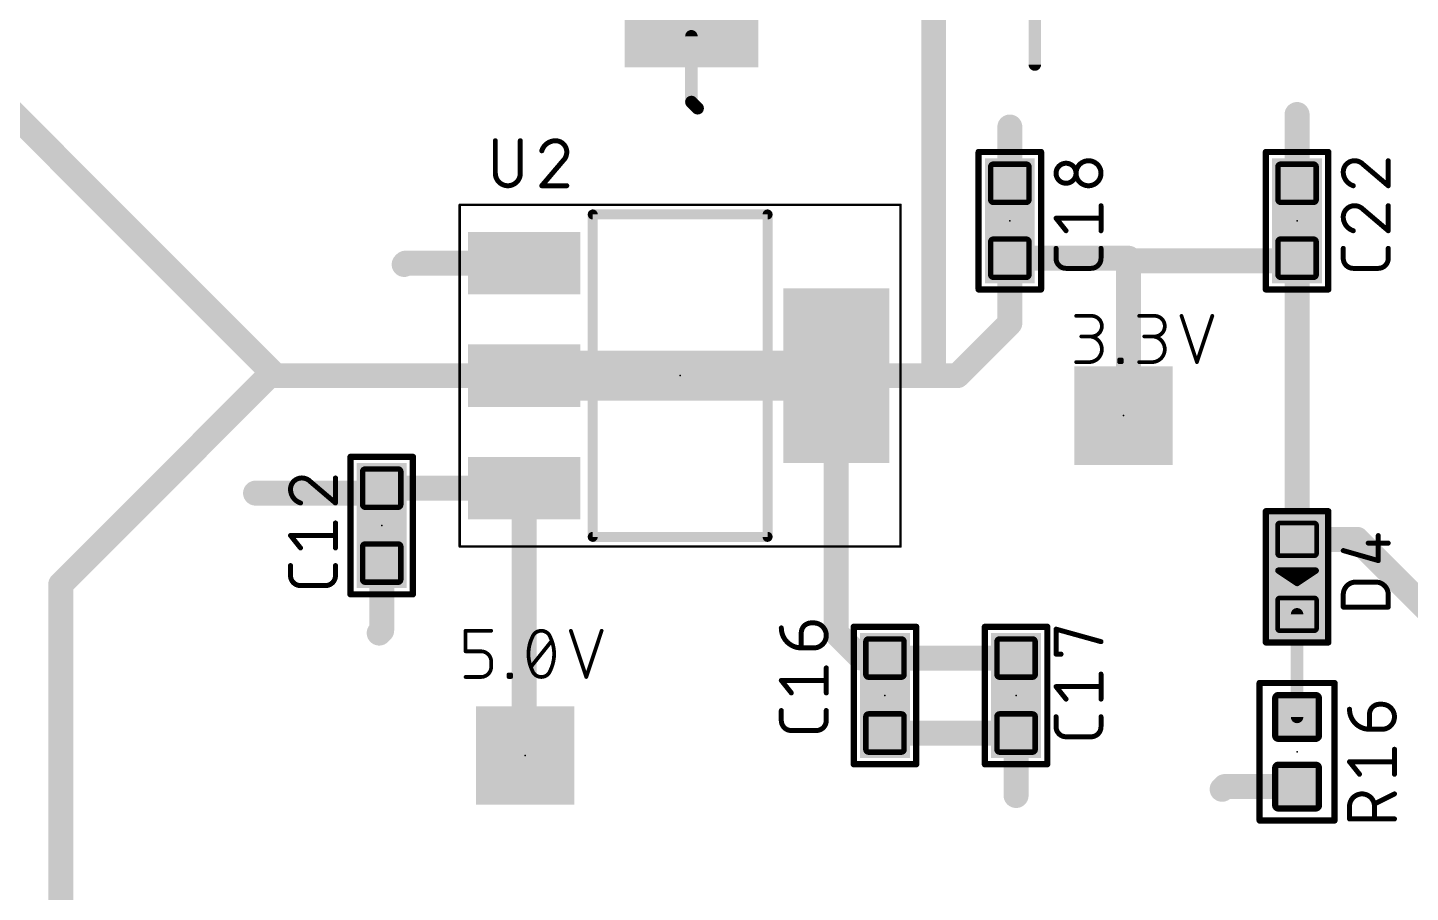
# Model space of a CAD drawing. Extents: x -12 to 108, y -5 to 75.
# Drawn here: x 11.01 to 39.13, y 22.54 to 40.12 of the extents above; entities that cross this region are included whole.
import ezdxf

# ---------------------------------------------------------------- set-up
doc = ezdxf.new("R2010")
doc.units = 0
doc.header["$MEASUREMENT"] = 0
doc.layers.get('0').update_dxf_attribs({"linetype": 'CONTINUOUS'})
for name, color, linetype in [('1', 12, 'CONTINUOUS'), ('21', 41, 'CONTINUOUS'), ('23', 53, 'CONTINUOUS'), ('25', 253, 'CONTINUOUS'), ('39', 12, 'CONTINUOUS')]:
    doc.layers.add(name, color=color, linetype=linetype)

# ---------------------------------------------------------------- blocks, each defined once
blk = doc.blocks.new('RECT')
blk.add_solid([(-0.5, -0.5), (0.5, -0.5), (-0.5, 0.5), (0.5, 0.5)])
blk = doc.blocks.new('RECT142240X142240R25')
at = {"const_width": 0.1111}
blk.add_lwpolyline([(0.3889, -0.3334), (0.3889, 0.3334, 0.4142), (0.3334, 0.3889), (-0.3334, 0.3889, 0.4142), (-0.3889, 0.3334), (-0.3889, -0.3334, 0.4142), (-0.3334, -0.3889), (0.3334, -0.3889, 0.4142)], format="xyb", close=True, dxfattribs=at)
blk.add_solid([(-0.3588, -0.3588), (0.3588, -0.3588), (-0.3588, 0.3588), (0.3588, 0.3588)])
blk = doc.blocks.new('RECT121920X142240R25')
at = {"const_width": 0.0953}
blk.add_lwpolyline([(0.3334, -0.3493), (0.3334, 0.3493, 0.4142), (0.2858, 0.3969), (-0.2858, 0.3969, 0.4142), (-0.3334, 0.3493), (-0.3334, -0.3493, 0.4142), (-0.2858, -0.3969), (0.2858, -0.3969, 0.4142)], format="xyb", close=True, dxfattribs=at)
blk.add_solid([(-0.3096, -0.3731), (0.3096, -0.3731), (-0.3096, 0.3731), (0.3096, 0.3731)])
blk = doc.blocks.new('RECT162560X162560R25')
at = {"const_width": 0.127}
blk.add_lwpolyline([(0.4445, -0.381), (0.4445, 0.381, 0.4142), (0.381, 0.4445), (-0.381, 0.4445, 0.4142), (-0.4445, 0.381), (-0.4445, -0.381, 0.4142), (-0.381, -0.4445), (0.381, -0.4445, 0.4142)], format="xyb", close=True, dxfattribs=at)
blk.add_solid([(-0.4064, -0.4064), (0.4064, -0.4064), (-0.4064, 0.4064), (0.4064, 0.4064)])

msp = doc.modelspace()

# ---------------------------------------------------------------- linework, layer by layer
at = {"layer": '1'}
for points, const_width in [([(29.4386, 45.0596), (29.4386, 33.0454)], 0.508), ([(7.7724, 41.3258), (16.0528, 33.0454)], 0.508), ([(31.496, 40.6274), (31.496, 39.37)], 0.254), ([(24.511, 39.945), (24.511, 38.608)], 0.254), ([(24.511, 38.608), (24.638, 38.481)], 0.254), ([(36.83, 36.957), (36.83, 38.354)], 0.508), ([(30.988, 36.957), (30.988, 38.1)], 0.508), ([(18.6944, 35.3314), (18.669, 35.306)], 0.508), ([(21.1074, 35.3314), (18.6944, 35.3314)], 0.508), ([(30.988, 34.1122), (30.988, 35.433)], 0.508), ([(30.988, 35.433), (33.401, 35.433)], 0.508), ([(33.401, 35.433), (33.401, 35.3822)], 0.508), ([(33.401, 35.3822), (36.7792, 35.3822)], 0.508), ([(33.401, 35.3822), (33.401, 32.3342)], 0.508), ([(36.7792, 35.3822), (36.83, 35.433)], 0.508), ([(36.83, 35.433), (36.83, 29.718)], 0.508), ([(29.9212, 33.0454), (30.988, 34.1122)], 0.508), ([(21.1074, 33.0454), (27.4574, 33.0454)], 1.016), ([(15.9258, 33.0454), (11.684, 28.8036)], 0.508), ([(15.9258, 33.0454), (16.0528, 33.0454)], 0.508), ([(16.0528, 33.0454), (21.1074, 33.0454)], 0.508), ([(27.4574, 33.0454), (29.4386, 33.0454)], 0.508), ([(27.4574, 33.0454), (27.4574, 27.813)], 0.508), ([(29.4386, 33.0454), (29.9212, 33.0454)], 0.508), ([(33.401, 32.3342), (33.2994, 32.2326)], 0.508), ([(18.1102, 30.6578), (18.2118, 30.7594)], 0.508), ([(18.2118, 30.7594), (21.1074, 30.7594)], 0.508), ([(21.1074, 30.7594), (21.1074, 25.3492)], 0.508), ([(15.6464, 30.6578), (18.1102, 30.6578)], 0.508), ([(36.83, 29.718), (38.0492, 29.718)], 0.508), ([(38.0492, 29.718), (43.561, 24.2062)], 0.508), ([(18.2118, 29.2354), (18.2118, 27.8638)], 0.508), ([(11.684, 20.6756), (11.684, 28.8036)], 0.508), ([(36.83, 28.194), (36.83, 26.1079)], 0.254), ([(18.2118, 27.8638), (18.161, 27.813)], 0.508), ([(27.9654, 27.305), (27.4574, 27.813)], 0.508), ([(27.9654, 27.305), (28.448, 27.305)], 0.508), ([(28.448, 27.305), (31.115, 27.305)], 0.508), ([(28.448, 25.781), (31.115, 25.781)], 0.508), ([(31.115, 25.781), (31.115, 24.511)], 0.508), ([(21.1074, 25.3492), (21.1328, 25.3238)], 0.508), ([(35.3601, 24.6921), (35.306, 24.638)], 0.508), ([(36.83, 24.6921), (35.3601, 24.6921)], 0.508)]:
    msp.add_lwpolyline(points, dxfattribs=dict(at, const_width=const_width))
for points, const_width in [([(24.5745, 39.945, 1), (24.4475, 39.945)], 0.127), ([(31.4325, 39.37, 1), (31.5595, 39.37)], 0.127), ([(24.5559, 38.6529, 1), (24.4661, 38.5631)], 0.127), ([(24.4475, 38.608, 1), (24.5745, 38.608)], 0.127), ([(24.5931, 38.4361, 1), (24.6829, 38.5259)], 0.127), ([(36.957, 38.354, 1), (36.703, 38.354)], 0.254), ([(31.115, 38.1, 1), (30.861, 38.1)], 0.254), ([(30.861, 36.957, 1), (31.115, 36.957)], 0.254), ([(36.703, 36.957, 1), (36.957, 36.957)], 0.254), ([(18.5792, 35.3958, 1), (18.7588, 35.2162)], 0.254), ([(18.6944, 35.4584, 1), (18.6944, 35.2044)], 0.254), ([(18.7842, 35.2416, 1), (18.6046, 35.4212)], 0.254), ([(21.1074, 35.2044, 1), (21.1074, 35.4584)], 0.254), ([(31.115, 35.433, 1), (30.861, 35.433)], 0.254), ([(30.988, 35.56, 1), (30.988, 35.306)], 0.254), ([(33.528, 35.433, 1), (33.274, 35.433)], 0.254), ([(33.401, 35.5092, 1), (33.401, 35.2552)], 0.254), ([(33.528, 35.3822, 1), (33.274, 35.3822)], 0.254), ([(33.274, 35.3822, 1), (33.528, 35.3822)], 0.254), ([(33.401, 35.306, 1), (33.401, 35.56)], 0.254), ([(36.6894, 35.472, 1), (36.869, 35.2924)], 0.254), ([(36.957, 35.433, 1), (36.703, 35.433)], 0.254), ([(36.9198, 35.3432, 1), (36.7402, 35.5228)], 0.254), ([(36.7792, 35.2552, 1), (36.7792, 35.5092)], 0.254), ([(31.0778, 34.0224, 1), (30.8982, 34.202)], 0.254), ([(30.861, 34.1122, 1), (31.115, 34.1122)], 0.254), ([(21.1074, 33.2994, 1), (21.1074, 32.7914)], 0.508), ([(27.4574, 32.7914, 1), (27.4574, 33.2994)], 0.508), ([(15.9258, 33.1724, 1), (15.9258, 32.9184)], 0.254), ([(16.0156, 32.9556, 1), (15.836, 33.1352)], 0.254), ([(16.0528, 33.1724, 1), (16.0528, 32.9184)], 0.254), ([(15.963, 32.9556, 1), (16.1426, 33.1352)], 0.254), ([(16.0528, 32.9184, 1), (16.0528, 33.1724)], 0.254), ([(21.1074, 32.9184, 1), (21.1074, 33.1724)], 0.254), ([(27.4574, 33.1724, 1), (27.4574, 32.9184)], 0.254), ([(27.5844, 33.0454, 1), (27.3304, 33.0454)], 0.254), ([(29.4386, 33.1724, 1), (29.4386, 32.9184)], 0.254), ([(29.4386, 32.9184, 1), (29.4386, 33.1724)], 0.254), ([(29.8314, 33.1352, 1), (30.011, 32.9556)], 0.254), ([(29.9212, 32.9184, 1), (29.9212, 33.1724)], 0.254), ([(29.3116, 33.0454, 1), (29.5656, 33.0454)], 0.254), ([(33.2096, 32.3224, 1), (33.3892, 32.1428)], 0.254), ([(33.274, 32.3342, 1), (33.528, 32.3342)], 0.254), ([(33.4908, 32.2444, 1), (33.3112, 32.424)], 0.254), ([(18.2118, 30.8864, 1), (18.2118, 30.6324)], 0.254), ([(18.3016, 30.6696, 1), (18.122, 30.8492)], 0.254), ([(21.2344, 30.7594, 1), (20.9804, 30.7594)], 0.254), ([(21.1074, 30.6324, 1), (21.1074, 30.8864)], 0.254), ([(15.6464, 30.7848, 1), (15.6464, 30.5308)], 0.254), ([(18.0204, 30.7476, 1), (18.2, 30.568)], 0.254), ([(18.1102, 30.5308, 1), (18.1102, 30.7848)], 0.254), ([(36.83, 29.845, 1), (36.83, 29.591)], 0.254), ([(36.703, 29.718, 1), (36.957, 29.718)], 0.254), ([(38.139, 29.8078, 1), (37.9594, 29.6282)], 0.254), ([(38.0492, 29.591, 1), (38.0492, 29.845)], 0.254), ([(18.3388, 29.2354, 1), (18.0848, 29.2354)], 0.254), ([(11.811, 28.8036, 1), (11.557, 28.8036)], 0.254), ([(11.5942, 28.8934, 1), (11.7738, 28.7138)], 0.254), ([(36.8935, 28.194, 1), (36.7665, 28.194)], 0.127), ([(18.0712, 27.9028, 1), (18.2508, 27.7232)], 0.254), ([(18.0848, 27.8638, 1), (18.3388, 27.8638)], 0.254), ([(18.3016, 27.774, 1), (18.122, 27.9536)], 0.254), ([(27.5472, 27.9028, 1), (27.3676, 27.7232)], 0.254), ([(27.3304, 27.813, 1), (27.5844, 27.813)], 0.254), ([(27.9654, 27.432, 1), (27.9654, 27.178)], 0.254), ([(27.8756, 27.2152, 1), (28.0552, 27.3948)], 0.254), ([(28.448, 27.432, 1), (28.448, 27.178)], 0.254), ([(28.448, 27.178, 1), (28.448, 27.432)], 0.254), ([(31.115, 27.178, 1), (31.115, 27.432)], 0.254), ([(36.7665, 26.1079, 1), (36.8935, 26.1079)], 0.127), ([(28.448, 25.908, 1), (28.448, 25.654)], 0.254), ([(31.242, 25.781, 1), (30.988, 25.781)], 0.254), ([(31.115, 25.654, 1), (31.115, 25.908)], 0.254), ([(21.1972, 25.439, 1), (21.0176, 25.2594)], 0.254), ([(20.9804, 25.3492, 1), (21.2344, 25.3492)], 0.254), ([(21.043, 25.234, 1), (21.2226, 25.4136)], 0.254), ([(35.2162, 24.7278, 1), (35.3958, 24.5482)], 0.254), ([(35.3601, 24.8191, 1), (35.3601, 24.5651)], 0.254), ([(35.4499, 24.6023, 1), (35.2703, 24.7819)], 0.254), ([(36.83, 24.5651, 1), (36.83, 24.8191)], 0.254), ([(30.988, 24.511, 1), (31.242, 24.511)], 0.254)]:
    msp.add_lwpolyline(points, format="xyb", dxfattribs=dict(at, const_width=const_width))
at = {"layer": '21'}
for points, const_width in [([(30.353, 37.6238, 1), (30.353, 37.5602)], 0.0635), ([(30.3848, 37.592, 1), (30.3213, 37.592)], 0.0635), ([(31.6547, 37.592, 1), (31.5913, 37.592)], 0.0635), ([(31.623, 37.5602, 1), (31.623, 37.6238)], 0.0635), ([(36.2268, 37.592, 1), (36.1632, 37.592)], 0.0635), ([(36.195, 37.6238, 1), (36.195, 37.5602)], 0.0635), ([(37.4968, 37.592, 1), (37.4333, 37.592)], 0.0635), ([(37.465, 37.5602, 1), (37.465, 37.6238)], 0.0635), ([(22.5552, 36.3224, 1), (22.4536, 36.3224)], 0.1016), ([(22.5044, 36.3732, 1), (22.5044, 36.2716)], 0.1016), ([(26.1112, 36.3224, 1), (26.0096, 36.3224)], 0.1016), ([(26.0604, 36.2716, 1), (26.0604, 36.3732)], 0.1016), ([(30.353, 34.8298, 1), (30.353, 34.7662)], 0.0635), ([(30.3213, 34.798, 1), (30.3848, 34.798)], 0.0635), ([(31.5913, 34.798, 1), (31.6547, 34.798)], 0.0635), ([(31.623, 34.7662, 1), (31.623, 34.8298)], 0.0635), ([(36.195, 34.8298, 1), (36.195, 34.7662)], 0.0635), ([(36.1632, 34.798, 1), (36.2268, 34.798)], 0.0635), ([(37.4333, 34.798, 1), (37.4968, 34.798)], 0.0635), ([(37.465, 34.7662, 1), (37.465, 34.8298)], 0.0635), ([(17.6086, 31.3944, 1), (17.5451, 31.3944)], 0.0635), ([(17.5768, 31.4261, 1), (17.5768, 31.3627)], 0.0635), ([(18.8786, 31.3944, 1), (18.8151, 31.3944)], 0.0635), ([(18.8468, 31.3627, 1), (18.8468, 31.4261)], 0.0635), ([(36.2268, 30.2895, 1), (36.1632, 30.2895)], 0.0635), ([(36.195, 30.3212, 1), (36.195, 30.2578)], 0.0635), ([(37.4968, 30.2895, 1), (37.4333, 30.2895)], 0.0635), ([(37.465, 30.2578, 1), (37.465, 30.3212)], 0.0635), ([(22.5044, 29.8192, 1), (22.5044, 29.7176)], 0.1016), ([(22.4536, 29.7684, 1), (22.5552, 29.7684)], 0.1016), ([(26.0096, 29.7684, 1), (26.1112, 29.7684)], 0.1016), ([(26.0604, 29.7176, 1), (26.0604, 29.8192)], 0.1016), ([(36.449, 29.1148, 1), (36.449, 29.0513)], 0.0635), ([(36.4666, 29.1094, 1), (36.4314, 29.0566)], 0.0635), ([(36.576, 29.0512, 1), (36.576, 28.9878)], 0.0635), ([(36.6395, 28.9878, 1), (36.6395, 28.9243)], 0.0635), ([(36.6571, 28.9824, 1), (36.6219, 28.9296)], 0.0635), ([(36.6219, 28.9296, 1), (36.6571, 28.9824)], 0.0635), ([(37.0029, 28.9824, 1), (37.0381, 28.9296)], 0.0635), ([(37.0381, 28.9296, 1), (37.0029, 28.9824)], 0.0635), ([(37.0205, 28.9243, 1), (37.0205, 28.9878)], 0.0635), ([(37.084, 28.9878, 1), (37.084, 29.0512)], 0.0635), ([(37.2286, 29.0566, 1), (37.1934, 29.1094)], 0.0635), ([(37.211, 29.0513, 1), (37.211, 29.1148)], 0.0635), ([(36.8124, 28.8554, 1), (36.8476, 28.8026)], 0.0635), ([(36.8124, 28.8026, 1), (36.8476, 28.8554)], 0.0635), ([(17.5768, 28.6321, 1), (17.5768, 28.5687)], 0.0635), ([(17.5451, 28.6004, 1), (17.6086, 28.6004)], 0.0635), ([(18.8151, 28.6004, 1), (18.8786, 28.6004)], 0.0635), ([(18.8468, 28.5687, 1), (18.8468, 28.6321)], 0.0635), ([(27.813, 27.9718, 1), (27.813, 27.9083)], 0.0635), ([(27.8448, 27.94, 1), (27.7813, 27.94)], 0.0635), ([(29.1148, 27.94, 1), (29.0513, 27.94)], 0.0635), ([(29.083, 27.9083, 1), (29.083, 27.9718)], 0.0635), ([(30.48, 27.9718, 1), (30.48, 27.9083)], 0.0635), ([(30.5117, 27.94, 1), (30.4483, 27.94)], 0.0635), ([(31.7817, 27.94, 1), (31.7183, 27.94)], 0.0635), ([(31.75, 27.9083, 1), (31.75, 27.9718)], 0.0635), ([(36.1632, 27.6225, 1), (36.2268, 27.6225)], 0.0635), ([(36.195, 27.6543, 1), (36.195, 27.5908)], 0.0635), ([(37.4333, 27.6225, 1), (37.4968, 27.6225)], 0.0635), ([(37.465, 27.5908, 1), (37.465, 27.6543)], 0.0635), ([(36.0998, 26.797, 1), (36.0363, 26.797)], 0.0635), ([(36.068, 26.8287, 1), (36.068, 26.7653)], 0.0635), ([(37.6238, 26.797, 1), (37.5602, 26.797)], 0.0635), ([(37.592, 26.7653, 1), (37.592, 26.8287)], 0.0635), ([(27.813, 25.1777, 1), (27.813, 25.1143)], 0.0635), ([(27.7813, 25.146, 1), (27.8448, 25.146)], 0.0635), ([(29.0513, 25.146, 1), (29.1148, 25.146)], 0.0635), ([(29.083, 25.1143, 1), (29.083, 25.1777)], 0.0635), ([(30.48, 25.1777, 1), (30.48, 25.1143)], 0.0635), ([(30.4483, 25.146, 1), (30.5117, 25.146)], 0.0635), ([(31.7183, 25.146, 1), (31.7817, 25.146)], 0.0635), ([(31.75, 25.1143, 1), (31.75, 25.1777)], 0.0635), ([(36.068, 24.0347, 1), (36.068, 23.9713)], 0.0635), ([(36.0363, 24.003, 1), (36.0998, 24.003)], 0.0635), ([(37.5602, 24.003, 1), (37.6238, 24.003)], 0.0635), ([(37.592, 23.9713, 1), (37.592, 24.0347)], 0.0635)]:
    msp.add_lwpolyline(points, format="xyb", dxfattribs=dict(at, const_width=const_width))
for points, const_width in [([(30.353, 34.798), (30.353, 37.592)], 0.127), ([(30.353, 37.592), (31.623, 37.592)], 0.127), ([(31.623, 37.592), (31.623, 34.798)], 0.127), ([(36.195, 34.798), (36.195, 37.592)], 0.127), ([(36.195, 37.592), (37.465, 37.592)], 0.127), ([(37.465, 37.592), (37.465, 34.798)], 0.127), ([(22.5044, 29.7684), (22.5044, 36.3224)], 0.2032), ([(22.5044, 36.3224), (26.0604, 36.3224)], 0.2032), ([(26.0604, 36.3224), (26.0604, 29.7684)], 0.2032), ([(31.623, 34.798), (30.353, 34.798)], 0.127), ([(37.465, 34.798), (36.195, 34.798)], 0.127), ([(17.5768, 28.6004), (17.5768, 31.3944)], 0.127), ([(17.5768, 31.3944), (18.8468, 31.3944)], 0.127), ([(18.8468, 31.3944), (18.8468, 28.6004)], 0.127), ([(36.195, 27.6225), (36.195, 30.2895)], 0.127), ([(36.195, 30.2895), (37.465, 30.2895)], 0.127), ([(37.465, 30.2895), (37.465, 27.6225)], 0.127), ([(26.0604, 29.7684), (22.5044, 29.7684)], 0.2032), ([(37.211, 29.083), (36.449, 29.083)], 0.127), ([(36.449, 29.083), (36.6395, 28.956)], 0.127), ([(37.084, 29.0195), (36.576, 29.0195)], 0.127), ([(36.6395, 28.956), (36.83, 28.829)], 0.127), ([(37.0205, 28.956), (36.6395, 28.956)], 0.127), ([(36.83, 28.829), (37.0205, 28.956)], 0.127), ([(37.0205, 28.956), (37.211, 29.083)], 0.127), ([(18.8468, 28.6004), (17.5768, 28.6004)], 0.127), ([(27.813, 25.146), (27.813, 27.94)], 0.127), ([(27.813, 27.94), (29.083, 27.94)], 0.127), ([(29.083, 27.94), (29.083, 25.146)], 0.127), ([(30.48, 25.146), (30.48, 27.94)], 0.127), ([(30.48, 27.94), (31.75, 27.94)], 0.127), ([(31.75, 27.94), (31.75, 25.146)], 0.127), ([(37.465, 27.6225), (36.195, 27.6225)], 0.127), ([(36.068, 24.003), (36.068, 26.797)], 0.127), ([(36.068, 26.797), (37.592, 26.797)], 0.127), ([(37.592, 26.797), (37.592, 24.003)], 0.127), ([(29.083, 25.146), (27.813, 25.146)], 0.127), ([(31.75, 25.146), (30.48, 25.146)], 0.127), ([(37.592, 24.003), (36.068, 24.003)], 0.127)]:
    msp.add_lwpolyline(points, dxfattribs=dict(at, const_width=const_width))
at = {"layer": '23'}
for p in [(30.988, 36.195), (36.83, 36.195), (24.2824, 33.0454), (33.2994, 32.2326), (18.2118, 29.9974), (36.83, 28.956), (28.448, 26.543), (31.115, 26.543), (21.1328, 25.3238), (36.83, 25.4)]:
    msp.add_point(p, dxfattribs=at)
at = {"layer": '25'}
for points, const_width in [([(20.5232, 37.8206), (20.5232, 37.1602)], 0.1016), ([(21.0312, 37.1602), (21.0312, 37.8206)], 0.1016), ([(21.8999, 37.4142), (21.4681, 36.9062)], 0.1016), ([(38.6842, 36.9062), (38.6842, 37.4142)], 0.1016), ([(38.1762, 37.338), (38.6842, 36.9062)], 0.1016), ([(21.4681, 36.9062), (21.9761, 36.9062)], 0.1016), ([(32.131, 35.9918), (31.9278, 36.2458)], 0.1016), ([(31.9278, 36.2458), (32.8422, 36.2458)], 0.1016), ([(32.8422, 35.9918), (32.8422, 36.4998)], 0.1016), ([(38.1762, 36.4236), (38.6842, 35.9918)], 0.1016), ([(38.6842, 35.9918), (38.6842, 36.4998)], 0.1016), ([(31.9278, 35.43), (31.9278, 35.6332)], 0.1016), ([(32.8422, 35.6332), (32.8422, 35.43)], 0.1016), ([(37.7698, 35.43), (37.7698, 35.6332)], 0.1016), ([(38.6842, 35.6332), (38.6842, 35.43)], 0.1016), ([(32.639, 35.2268), (32.131, 35.2268)], 0.1016), ([(38.481, 35.2268), (37.973, 35.2268)], 0.1016), ([(32.3375, 34.2605), (32.6508, 34.2605)], 0.0762), ([(33.6177, 34.2605), (33.9309, 34.2605)], 0.0762), ([(34.4798, 34.2605), (34.7931, 33.3207)], 0.0762), ([(34.7931, 33.3207), (35.1064, 34.2605)], 0.0762), ([(32.6508, 33.8428), (32.4419, 33.8428)], 0.0762), ([(33.9309, 33.8428), (33.7221, 33.8428)], 0.0762), ([(32.3375, 33.3207), (32.5986, 33.3207)], 0.0762), ([(33.2125, 33.3207), (33.2125, 33.3729)], 0.0762), ([(33.2125, 33.3729), (33.2647, 33.3729)], 0.0762), ([(33.2647, 33.3207), (33.2125, 33.3207)], 0.0762), ([(33.2647, 33.3729), (33.2647, 33.3207)], 0.0762), ([(33.6177, 33.3207), (33.8787, 33.3207)], 0.0762), ([(16.764, 30.8894), (17.272, 30.4576)], 0.1016), ([(17.272, 30.4576), (17.272, 30.9656)], 0.1016), ([(17.272, 29.5432), (17.272, 30.0512)], 0.1016), ([(16.5608, 29.5432), (16.3576, 29.7972)], 0.1016), ([(16.3576, 29.7972), (17.272, 29.7972)], 0.1016), ([(38.481, 29.2862), (38.481, 29.7942)], 0.1016), ([(37.7698, 29.4894), (38.481, 29.2862)], 0.1016), ([(38.2778, 29.6418), (38.6842, 29.6418)], 0.1016), ([(16.3576, 28.9814), (16.3576, 29.1846)], 0.1016), ([(17.272, 29.1846), (17.272, 28.9814)], 0.1016), ([(17.0688, 28.7782), (16.5608, 28.7782)], 0.1016), ([(38.0238, 28.8493), (38.4302, 28.8493)], 0.1016), ([(37.7698, 28.3413), (37.7698, 28.5953)], 0.1016), ([(38.6842, 28.5953), (38.6842, 28.3413)], 0.1016), ([(38.6842, 28.3413), (37.7698, 28.3413)], 0.1016), ([(19.9169, 27.442), (19.9169, 27.8597)], 0.0762), ([(19.9169, 27.8597), (20.439, 27.8597)], 0.0762), ([(22.0592, 27.8597), (22.3725, 26.9199)], 0.0762), ([(22.3725, 26.9199), (22.6858, 27.8597)], 0.0762), ([(26.7462, 27.5112), (26.7462, 27.816)], 0.1016), ([(26.9494, 28.0192), (27.0002, 28.0192)], 0.1016), ([(31.9278, 27.3842), (31.9278, 27.8922)], 0.1016), ([(31.9278, 27.8922), (32.8422, 27.6382)], 0.1016), ([(21.2493, 27.1287), (21.667, 27.6509)], 0.0762), ([(27.0002, 27.5112), (26.7462, 27.5112)], 0.1016), ([(20.2302, 27.442), (19.9169, 27.442)], 0.0762), ([(32.0294, 27.3842), (31.9278, 27.3842)], 0.1016), ([(20.439, 27.1287), (20.439, 27.2332)], 0.0762), ([(20.7919, 26.9199), (20.7919, 26.9721)], 0.0762), ([(20.7919, 26.9721), (20.8441, 26.9721)], 0.0762), ([(20.8441, 26.9721), (20.8441, 26.9199)], 0.0762), ([(27.2542, 26.5968), (27.2542, 27.1048)], 0.1016), ([(32.8422, 26.4698), (32.8422, 26.9778)], 0.1016), ([(19.9169, 26.9199), (20.2302, 26.9199)], 0.0762), ([(20.8441, 26.9199), (20.7919, 26.9199)], 0.0762), ([(26.543, 26.5968), (26.3398, 26.8508)], 0.1016), ([(26.3398, 26.8508), (27.2542, 26.8508)], 0.1016), ([(32.131, 26.4698), (31.9278, 26.7238)], 0.1016), ([(31.9278, 26.7238), (32.8422, 26.7238)], 0.1016), ([(26.3398, 26.035), (26.3398, 26.2382)], 0.1016), ([(27.2542, 26.2382), (27.2542, 26.035)], 0.1016), ([(31.9278, 25.908), (31.9278, 26.1112)], 0.1016), ([(32.8422, 26.1112), (32.8422, 25.908)], 0.1016), ([(38.3032, 25.8572), (38.3032, 26.162)], 0.1016), ([(38.5064, 26.3652), (38.5572, 26.3652)], 0.1016), ([(27.051, 25.8318), (26.543, 25.8318)], 0.1016), ([(38.5572, 25.8572), (38.3032, 25.8572)], 0.1016), ([(32.639, 25.7048), (32.131, 25.7048)], 0.1016), ([(38.8112, 24.9428), (38.8112, 25.4508)], 0.1016), ([(38.1, 24.9428), (37.8968, 25.1968)], 0.1016), ([(37.8968, 25.1968), (38.8112, 25.1968)], 0.1016), ([(38.8112, 24.543), (38.4048, 24.3398)], 0.1016), ([(37.8968, 24.035), (37.8968, 24.289)], 0.1016), ([(38.4048, 24.289), (38.4048, 24.035)], 0.1016), ([(38.8112, 24.035), (37.8968, 24.035)], 0.1016)]:
    msp.add_lwpolyline(points, dxfattribs=dict(at, const_width=const_width))
for points, const_width in [([(20.5486, 37.8206, 1), (20.4978, 37.8206)], 0.0508), ([(21.0566, 37.8206, 1), (21.0058, 37.8206)], 0.0508), ([(21.7475, 37.8206, 0.3252), (21.4681, 37.6174)], 0.1016), ([(21.9761, 37.592, 0.4142), (21.7475, 37.8206)], 0.1016), ([(21.7475, 37.846, 1), (21.7475, 37.7952)], 0.0508), ([(21.7475, 37.7952, 1), (21.7475, 37.846)], 0.0508), ([(21.4439, 37.6252, 1), (21.4922, 37.6096)], 0.0508), ([(21.8999, 37.4142, 0.2053), (21.9761, 37.592)], 0.1016), ([(21.8824, 37.4326, 1), (21.9174, 37.3958)], 0.0508), ([(21.9192, 37.3977, 1), (21.8805, 37.4307)], 0.0508), ([(22.0015, 37.592, 1), (21.9507, 37.592)], 0.0508), ([(21.9507, 37.592, 1), (22.0015, 37.592)], 0.0508), ([(32.131, 37.3634, 1), (32.131, 36.957)], 0.1016), ([(32.131, 36.957, 1), (32.131, 37.3634)], 0.1016), ([(32.131, 37.3888, 1), (32.131, 37.338)], 0.0508), ([(32.131, 37.338, 1), (32.131, 37.3888)], 0.0508), ([(32.5882, 37.4142, 1), (32.5882, 36.9062)], 0.1016), ([(32.5882, 36.9062, 1), (32.5882, 37.4142)], 0.1016), ([(32.5882, 37.4396, 1), (32.5882, 37.3888)], 0.0508), ([(32.5882, 37.3888, 1), (32.5882, 37.4396)], 0.0508), ([(37.9984, 37.4142, 0.4142), (37.7698, 37.1856)], 0.1016), ([(38.1762, 37.338, 0.2053), (37.9984, 37.4142)], 0.1016), ([(37.9984, 37.4396, 1), (37.9984, 37.3888)], 0.0508), ([(37.9984, 37.3888, 1), (37.9984, 37.4396)], 0.0508), ([(38.7096, 37.4142, 1), (38.6588, 37.4142)], 0.0508), ([(20.5232, 37.1602, 1), (21.0312, 37.1602)], 0.1016), ([(20.5486, 37.1602, 1), (20.4978, 37.1602)], 0.0508), ([(20.4978, 37.1602, 1), (20.5486, 37.1602)], 0.0508), ([(21.0566, 37.1602, 1), (21.0058, 37.1602)], 0.0508), ([(21.0058, 37.1602, 1), (21.0566, 37.1602)], 0.0508), ([(37.7698, 37.1856, 0.3252), (37.973, 36.9062)], 0.1016), ([(37.7952, 37.1856, 1), (37.7444, 37.1856)], 0.0508), ([(37.7444, 37.1856, 1), (37.7952, 37.1856)], 0.0508), ([(38.1927, 37.3574, 1), (38.1597, 37.3186)], 0.0508), ([(38.1578, 37.3205, 1), (38.1946, 37.3555)], 0.0508), ([(21.4487, 36.9227, 1), (21.4874, 36.8897)], 0.0508), ([(21.4681, 36.9316, 1), (21.4681, 36.8808)], 0.0508), ([(21.9761, 36.8808, 1), (21.9761, 36.9316)], 0.0508), ([(32.131, 36.9824, 1), (32.131, 36.9316)], 0.0508), ([(32.131, 36.9316, 1), (32.131, 36.9824)], 0.0508), ([(32.5882, 36.9316, 1), (32.5882, 36.8808)], 0.0508), ([(32.5882, 36.8808, 1), (32.5882, 36.9316)], 0.0508), ([(37.9652, 36.882, 1), (37.9808, 36.9304)], 0.0508), ([(38.6588, 36.9062, 1), (38.7096, 36.9062)], 0.0508), ([(38.6677, 36.8868, 1), (38.7007, 36.9256)], 0.0508), ([(31.9278, 36.2712, 1), (31.9278, 36.2204)], 0.0508), ([(31.9476, 36.2617, 1), (31.908, 36.2299)], 0.0508), ([(32.8676, 36.4998, 1), (32.8168, 36.4998)], 0.0508), ([(32.8422, 36.2204, 1), (32.8422, 36.2712)], 0.0508), ([(37.9984, 36.4998, 0.4142), (37.7698, 36.2712)], 0.1016), ([(37.7698, 36.2712, 0.3252), (37.973, 35.9918)], 0.1016), ([(37.7952, 36.2712, 1), (37.7444, 36.2712)], 0.0508), ([(37.7444, 36.2712, 1), (37.7952, 36.2712)], 0.0508), ([(38.1762, 36.4236, 0.2053), (37.9984, 36.4998)], 0.1016), ([(37.9984, 36.5252, 1), (37.9984, 36.4744)], 0.0508), ([(37.9984, 36.4744, 1), (37.9984, 36.5252)], 0.0508), ([(38.1927, 36.443, 1), (38.1597, 36.4042)], 0.0508), ([(38.1578, 36.4061, 1), (38.1946, 36.4411)], 0.0508), ([(38.7096, 36.4998, 1), (38.6588, 36.4998)], 0.0508), ([(32.1112, 35.9759, 1), (32.1508, 36.0077)], 0.0508), ([(32.8168, 35.9918, 1), (32.8676, 35.9918)], 0.0508), ([(37.9652, 35.9676, 1), (37.9808, 36.016)], 0.0508), ([(38.6588, 35.9918, 1), (38.7096, 35.9918)], 0.0508), ([(38.6677, 35.9724, 1), (38.7007, 36.0112)], 0.0508), ([(31.9532, 35.6332, 1), (31.9024, 35.6332)], 0.0508), ([(31.9278, 35.43, 0.4142), (32.131, 35.2268)], 0.1016), ([(31.9532, 35.43, 1), (31.9024, 35.43)], 0.0508), ([(31.9024, 35.43, 1), (31.9532, 35.43)], 0.0508), ([(32.639, 35.2268, 0.4142), (32.8422, 35.43)], 0.1016), ([(32.8676, 35.6332, 1), (32.8168, 35.6332)], 0.0508), ([(32.8676, 35.43, 1), (32.8168, 35.43)], 0.0508), ([(32.8168, 35.43, 1), (32.8676, 35.43)], 0.0508), ([(37.7952, 35.6332, 1), (37.7444, 35.6332)], 0.0508), ([(37.7698, 35.43, 0.4142), (37.973, 35.2268)], 0.1016), ([(37.7952, 35.43, 1), (37.7444, 35.43)], 0.0508), ([(37.7444, 35.43, 1), (37.7952, 35.43)], 0.0508), ([(38.481, 35.2268, 0.4142), (38.6842, 35.43)], 0.1016), ([(38.7096, 35.6332, 1), (38.6588, 35.6332)], 0.0508), ([(38.7096, 35.43, 1), (38.6588, 35.43)], 0.0508), ([(38.6588, 35.43, 1), (38.7096, 35.43)], 0.0508), ([(32.131, 35.2522, 1), (32.131, 35.2014)], 0.0508), ([(32.131, 35.2014, 1), (32.131, 35.2522)], 0.0508), ([(32.639, 35.2522, 1), (32.639, 35.2014)], 0.0508), ([(32.639, 35.2014, 1), (32.639, 35.2522)], 0.0508), ([(37.973, 35.2522, 1), (37.973, 35.2014)], 0.0508), ([(37.973, 35.2014, 1), (37.973, 35.2522)], 0.0508), ([(38.481, 35.2522, 1), (38.481, 35.2014)], 0.0508), ([(38.481, 35.2014, 1), (38.481, 35.2522)], 0.0508), ([(32.3375, 34.2796, 1), (32.3375, 34.2415)], 0.0381), ([(32.6508, 34.2796, 1), (32.6508, 34.2415)], 0.0381), ([(32.6508, 33.8428, 1), (32.6508, 34.2605)], 0.0762), ([(32.6508, 34.2415, 1), (32.6508, 34.2796)], 0.0381), ([(33.6177, 34.2796, 1), (33.6177, 34.2415)], 0.0381), ([(33.9309, 34.2796, 1), (33.9309, 34.2415)], 0.0381), ([(33.9309, 33.8428, 1), (33.9309, 34.2605)], 0.0762), ([(33.9309, 34.2415, 1), (33.9309, 34.2796)], 0.0381), ([(34.4979, 34.2665, 1), (34.4618, 34.2545)], 0.0381), ([(35.1244, 34.2545, 1), (35.0883, 34.2665)], 0.0381), ([(32.4419, 33.8619, 1), (32.4419, 33.8238)], 0.0381), ([(32.5986, 33.8619, 1), (32.5986, 33.8238)], 0.0381), ([(32.5986, 33.3207, 1), (32.5986, 33.8428)], 0.0762), ([(32.6508, 33.8619, 1), (32.6508, 33.8238)], 0.0381), ([(32.6508, 33.8238, 1), (32.6508, 33.8619)], 0.0381), ([(33.7221, 33.8619, 1), (33.7221, 33.8238)], 0.0381), ([(33.8787, 33.8619, 1), (33.8787, 33.8238)], 0.0381), ([(33.8787, 33.3207, 1), (33.8787, 33.8428)], 0.0762), ([(33.9309, 33.8619, 1), (33.9309, 33.8238)], 0.0381), ([(33.9309, 33.8238, 1), (33.9309, 33.8619)], 0.0381), ([(32.3375, 33.3398, 1), (32.3375, 33.3017)], 0.0381), ([(32.5986, 33.3398, 1), (32.5986, 33.3017)], 0.0381), ([(32.5986, 33.3017, 1), (32.5986, 33.3398)], 0.0381), ([(33.2125, 33.392, 1), (33.2125, 33.3539)], 0.0381), ([(33.2125, 33.3398, 1), (33.2125, 33.3017)], 0.0381), ([(33.2316, 33.3729, 1), (33.1935, 33.3729)], 0.0381), ([(33.1935, 33.3207, 1), (33.2316, 33.3207)], 0.0381), ([(33.2838, 33.3729, 1), (33.2457, 33.3729)], 0.0381), ([(33.2457, 33.3207, 1), (33.2838, 33.3207)], 0.0381), ([(33.2647, 33.3539, 1), (33.2647, 33.392)], 0.0381), ([(33.2647, 33.3017, 1), (33.2647, 33.3398)], 0.0381), ([(33.6177, 33.3398, 1), (33.6177, 33.3017)], 0.0381), ([(33.8787, 33.3398, 1), (33.8787, 33.3017)], 0.0381), ([(33.8787, 33.3017, 1), (33.8787, 33.3398)], 0.0381), ([(34.775, 33.3267, 1), (34.8112, 33.3147)], 0.0381), ([(34.775, 33.3147, 1), (34.8112, 33.3267)], 0.0381), ([(16.5862, 30.9656, 0.4142), (16.3576, 30.737)], 0.1016), ([(16.764, 30.8894, 0.2053), (16.5862, 30.9656)], 0.1016), ([(16.5862, 30.991, 1), (16.5862, 30.9402)], 0.0508), ([(16.5862, 30.9402, 1), (16.5862, 30.991)], 0.0508), ([(16.7805, 30.9087, 1), (16.7475, 30.87)], 0.0508), ([(17.2974, 30.9656, 1), (17.2466, 30.9656)], 0.0508), ([(16.3576, 30.737, 0.3252), (16.5608, 30.4576)], 0.1016), ([(16.383, 30.737, 1), (16.3322, 30.737)], 0.0508), ([(16.3322, 30.737, 1), (16.383, 30.737)], 0.0508), ([(16.7456, 30.8719, 1), (16.7824, 30.9069)], 0.0508), ([(16.553, 30.4334, 1), (16.5686, 30.4817)], 0.0508), ([(17.2466, 30.4576, 1), (17.2974, 30.4576)], 0.0508), ([(17.2555, 30.4382, 1), (17.2885, 30.4769)], 0.0508), ([(17.2974, 30.0512, 1), (17.2466, 30.0512)], 0.0508), ([(16.3576, 29.8226, 1), (16.3576, 29.7718)], 0.0508), ([(16.3774, 29.8131, 1), (16.3378, 29.7813)], 0.0508), ([(17.272, 29.7718, 1), (17.272, 29.8226)], 0.0508), ([(38.5064, 29.7942, 1), (38.4556, 29.7942)], 0.0508), ([(16.541, 29.5273, 1), (16.5806, 29.5591)], 0.0508), ([(17.2466, 29.5432, 1), (17.2974, 29.5432)], 0.0508), ([(37.7768, 29.5138, 1), (37.7628, 29.465)], 0.0508), ([(38.2778, 29.6672, 1), (38.2778, 29.6164)], 0.0508), ([(38.6842, 29.6164, 1), (38.6842, 29.6672)], 0.0508), ([(38.4556, 29.2862, 1), (38.5064, 29.2862)], 0.0508), ([(38.474, 29.2618, 1), (38.488, 29.3106)], 0.0508), ([(16.383, 29.1846, 1), (16.3322, 29.1846)], 0.0508), ([(16.3576, 28.9814, 0.4142), (16.5608, 28.7782)], 0.1016), ([(16.383, 28.9814, 1), (16.3322, 28.9814)], 0.0508), ([(16.3322, 28.9814, 1), (16.383, 28.9814)], 0.0508), ([(17.0688, 28.7782, 0.4142), (17.272, 28.9814)], 0.1016), ([(17.2974, 29.1846, 1), (17.2466, 29.1846)], 0.0508), ([(17.2974, 28.9814, 1), (17.2466, 28.9814)], 0.0508), ([(17.2466, 28.9814, 1), (17.2974, 28.9814)], 0.0508), ([(16.5608, 28.8036, 1), (16.5608, 28.7528)], 0.0508), ([(16.5608, 28.7528, 1), (16.5608, 28.8036)], 0.0508), ([(17.0688, 28.8036, 1), (17.0688, 28.7528)], 0.0508), ([(17.0688, 28.7528, 1), (17.0688, 28.8036)], 0.0508), ([(38.0238, 28.8493, 0.4142), (37.7698, 28.5953)], 0.1016), ([(38.0238, 28.8747, 1), (38.0238, 28.8239)], 0.0508), ([(38.0238, 28.8239, 1), (38.0238, 28.8747)], 0.0508), ([(38.6842, 28.5953, 0.4142), (38.4302, 28.8493)], 0.1016), ([(38.4302, 28.8747, 1), (38.4302, 28.8239)], 0.0508), ([(38.4302, 28.8239, 1), (38.4302, 28.8747)], 0.0508), ([(37.7952, 28.5953, 1), (37.7444, 28.5953)], 0.0508), ([(37.7444, 28.5953, 1), (37.7952, 28.5953)], 0.0508), ([(38.7096, 28.5953, 1), (38.6588, 28.5953)], 0.0508), ([(38.6588, 28.5953, 1), (38.7096, 28.5953)], 0.0508), ([(37.7698, 28.3667, 1), (37.7698, 28.3159)], 0.0508), ([(37.7444, 28.3413, 1), (37.7952, 28.3413)], 0.0508), ([(38.6588, 28.3413, 1), (38.7096, 28.3413)], 0.0508), ([(38.6842, 28.3159, 1), (38.6842, 28.3667)], 0.0508), ([(19.9169, 27.8788, 1), (19.9169, 27.8407)], 0.0381), ([(19.936, 27.8597, 1), (19.8979, 27.8597)], 0.0381), ([(20.439, 27.8407, 1), (20.439, 27.8788)], 0.0381), ([(21.4581, 27.8597, 0.3205), (21.2754, 27.7292)], 0.0762), ([(21.6409, 27.7292, 0.3205), (21.4581, 27.8597)], 0.0762), ([(21.4581, 27.8787, 1), (21.4581, 27.8407)], 0.0381), ([(21.4581, 27.8407, 1), (21.4581, 27.8787)], 0.0381), ([(22.0773, 27.8657, 1), (22.0412, 27.8537)], 0.0381), ([(22.7038, 27.8537, 1), (22.6677, 27.8657)], 0.0381), ([(26.3398, 27.9176, 0.4142), (26.7462, 27.5112)], 0.1016), ([(26.3652, 27.9176, 1), (26.3144, 27.9176)], 0.0508), ([(26.9494, 28.0192, 0.4142), (26.7462, 27.816)], 0.1016), ([(26.7716, 27.816, 1), (26.7208, 27.816)], 0.0508), ([(26.9494, 28.0446, 1), (26.9494, 27.9938)], 0.0508), ([(26.9494, 27.9938, 1), (26.9494, 28.0446)], 0.0508), ([(27.0002, 27.5112, 1), (27.0002, 28.0192)], 0.1016), ([(27.0002, 28.0446, 1), (27.0002, 27.9938)], 0.0508), ([(27.0002, 27.9938, 1), (27.0002, 28.0446)], 0.0508), ([(31.9346, 27.9167, 1), (31.921, 27.8677)], 0.0508), ([(31.9532, 27.8922, 1), (31.9024, 27.8922)], 0.0508), ([(21.2754, 27.7292, 0.1139), (21.1971, 27.3898)], 0.0762), ([(21.2574, 27.7354, 1), (21.2934, 27.723)], 0.0381), ([(21.2925, 27.7208, 1), (21.2582, 27.7375)], 0.0381), ([(21.658, 27.7375, 1), (21.6237, 27.7208)], 0.0381), ([(21.7192, 27.3898, 0.1139), (21.6409, 27.7292)], 0.0762), ([(21.6228, 27.723, 1), (21.6589, 27.7354)], 0.0381), ([(21.6818, 27.639, 1), (21.6521, 27.6628)], 0.0381), ([(26.7208, 27.816, 1), (26.7716, 27.816)], 0.0508), ([(26.7462, 27.5366, 1), (26.7462, 27.4858)], 0.0508), ([(26.7462, 27.4858, 1), (26.7462, 27.5366)], 0.0508), ([(27.0002, 27.5366, 1), (27.0002, 27.4858)], 0.0508), ([(27.0002, 27.4858, 1), (27.0002, 27.5366)], 0.0508), ([(32.8354, 27.6137, 1), (32.849, 27.6627)], 0.0508), ([(19.9169, 27.4611, 1), (19.9169, 27.423)], 0.0381), ([(19.8979, 27.442, 1), (19.936, 27.442)], 0.0381), ([(20.2302, 27.4611, 1), (20.2302, 27.423)], 0.0381), ([(20.439, 27.2332, 0.4142), (20.2302, 27.442)], 0.0762), ([(20.2302, 27.423, 1), (20.2302, 27.4611)], 0.0381), ([(21.2161, 27.3898, 1), (21.178, 27.3898)], 0.0381), ([(21.178, 27.3898, 1), (21.2161, 27.3898)], 0.0381), ([(21.1971, 27.3898, 0.1139), (21.2754, 27.0504)], 0.0762), ([(21.6409, 27.0504, 0.1139), (21.7192, 27.3898)], 0.0762), ([(21.7382, 27.3898, 1), (21.7001, 27.3898)], 0.0381), ([(21.7001, 27.3898, 1), (21.7382, 27.3898)], 0.0381), ([(26.7208, 27.5112, 1), (26.7716, 27.5112)], 0.0508), ([(31.9278, 27.4096, 1), (31.9278, 27.3588)], 0.0508), ([(31.9024, 27.3842, 1), (31.9532, 27.3842)], 0.0508), ([(32.0294, 27.3588, 1), (32.0294, 27.4096)], 0.0508), ([(20.2302, 26.9199, 0.4142), (20.439, 27.1287)], 0.0762), ([(20.4581, 27.2332, 1), (20.42, 27.2332)], 0.0381), ([(20.42, 27.2332, 1), (20.4581, 27.2332)], 0.0381), ([(20.4581, 27.1287, 1), (20.42, 27.1287)], 0.0381), ([(20.42, 27.1287, 1), (20.4581, 27.1287)], 0.0381), ([(20.7919, 26.9912, 1), (20.7919, 26.9531)], 0.0381), ([(20.811, 26.9721, 1), (20.7729, 26.9721)], 0.0381), ([(20.8632, 26.9721, 1), (20.8251, 26.9721)], 0.0381), ([(20.8441, 26.9531, 1), (20.8441, 26.9912)], 0.0381), ([(21.2344, 27.1406, 1), (21.2641, 27.1168)], 0.0381), ([(21.2754, 27.0504, 0.3205), (21.4581, 26.9199)], 0.0762), ([(21.2934, 27.0566, 1), (21.2574, 27.0442)], 0.0381), ([(21.2582, 27.0421, 1), (21.2925, 27.0588)], 0.0381), ([(21.4581, 26.9199, 0.3205), (21.6408, 27.0504)], 0.0762), ([(21.6237, 27.0588, 1), (21.658, 27.0421)], 0.0381), ([(21.6589, 27.0442, 1), (21.6228, 27.0566)], 0.0381), ([(27.2796, 27.1048, 1), (27.2288, 27.1048)], 0.0508), ([(32.8676, 26.9778, 1), (32.8168, 26.9778)], 0.0508), ([(19.9169, 26.939, 1), (19.9169, 26.9009)], 0.0381), ([(20.2302, 26.939, 1), (20.2302, 26.9009)], 0.0381), ([(20.2302, 26.9009, 1), (20.2302, 26.939)], 0.0381), ([(20.7919, 26.939, 1), (20.7919, 26.9009)], 0.0381), ([(20.7729, 26.9199, 1), (20.811, 26.9199)], 0.0381), ([(20.8251, 26.9199, 1), (20.8632, 26.9199)], 0.0381), ([(20.8441, 26.9009, 1), (20.8441, 26.939)], 0.0381), ([(21.4581, 26.9389, 1), (21.4581, 26.9009)], 0.0381), ([(21.4581, 26.9009, 1), (21.4581, 26.9389)], 0.0381), ([(22.3544, 26.9259, 1), (22.3906, 26.9139)], 0.0381), ([(22.3544, 26.9139, 1), (22.3906, 26.9259)], 0.0381), ([(26.3398, 26.8762, 1), (26.3398, 26.8254)], 0.0508), ([(26.3596, 26.8667, 1), (26.32, 26.8349)], 0.0508), ([(27.2542, 26.8254, 1), (27.2542, 26.8762)], 0.0508), ([(31.9278, 26.7492, 1), (31.9278, 26.6984)], 0.0508), ([(31.9476, 26.7397, 1), (31.908, 26.7079)], 0.0508), ([(32.8422, 26.6984, 1), (32.8422, 26.7492)], 0.0508), ([(26.5232, 26.5809, 1), (26.5628, 26.6127)], 0.0508), ([(27.2288, 26.5968, 1), (27.2796, 26.5968)], 0.0508), ([(32.1112, 26.4539, 1), (32.1508, 26.4857)], 0.0508), ([(32.8168, 26.4698, 1), (32.8676, 26.4698)], 0.0508), ([(26.3652, 26.2382, 1), (26.3144, 26.2382)], 0.0508), ([(27.2796, 26.2382, 1), (27.2288, 26.2382)], 0.0508), ([(31.9532, 26.1112, 1), (31.9024, 26.1112)], 0.0508), ([(32.8676, 26.1112, 1), (32.8168, 26.1112)], 0.0508), ([(37.8968, 26.2636, 0.4142), (38.3032, 25.8572)], 0.1016), ([(37.9222, 26.2636, 1), (37.8714, 26.2636)], 0.0508), ([(38.5064, 26.3652, 0.4142), (38.3032, 26.162)], 0.1016), ([(38.3286, 26.162, 1), (38.2778, 26.162)], 0.0508), ([(38.2778, 26.162, 1), (38.3286, 26.162)], 0.0508), ([(38.5064, 26.3906, 1), (38.5064, 26.3398)], 0.0508), ([(38.5064, 26.3398, 1), (38.5064, 26.3906)], 0.0508), ([(38.5572, 25.8572, 1), (38.5572, 26.3652)], 0.1016), ([(38.5572, 26.3906, 1), (38.5572, 26.3398)], 0.0508), ([(38.5572, 26.3398, 1), (38.5572, 26.3906)], 0.0508), ([(26.3398, 26.035, 0.4142), (26.543, 25.8318)], 0.1016), ([(26.3652, 26.035, 1), (26.3144, 26.035)], 0.0508), ([(26.3144, 26.035, 1), (26.3652, 26.035)], 0.0508), ([(26.543, 25.8572, 1), (26.543, 25.8064)], 0.0508), ([(26.543, 25.8064, 1), (26.543, 25.8572)], 0.0508), ([(27.051, 25.8318, 0.4142), (27.2542, 26.035)], 0.1016), ([(27.051, 25.8572, 1), (27.051, 25.8064)], 0.0508), ([(27.051, 25.8064, 1), (27.051, 25.8572)], 0.0508), ([(27.2796, 26.035, 1), (27.2288, 26.035)], 0.0508), ([(27.2288, 26.035, 1), (27.2796, 26.035)], 0.0508), ([(31.9278, 25.908, 0.4142), (32.131, 25.7048)], 0.1016), ([(31.9532, 25.908, 1), (31.9024, 25.908)], 0.0508), ([(31.9024, 25.908, 1), (31.9532, 25.908)], 0.0508), ([(32.639, 25.7048, 0.4142), (32.8422, 25.908)], 0.1016), ([(32.8676, 25.908, 1), (32.8168, 25.908)], 0.0508), ([(32.8168, 25.908, 1), (32.8676, 25.908)], 0.0508), ([(38.3032, 25.8826, 1), (38.3032, 25.8318)], 0.0508), ([(38.2778, 25.8572, 1), (38.3286, 25.8572)], 0.0508), ([(38.3032, 25.8318, 1), (38.3032, 25.8826)], 0.0508), ([(38.5572, 25.8826, 1), (38.5572, 25.8318)], 0.0508), ([(38.5572, 25.8318, 1), (38.5572, 25.8826)], 0.0508), ([(32.131, 25.7302, 1), (32.131, 25.6794)], 0.0508), ([(32.131, 25.6794, 1), (32.131, 25.7302)], 0.0508), ([(32.639, 25.7302, 1), (32.639, 25.6794)], 0.0508), ([(32.639, 25.6794, 1), (32.639, 25.7302)], 0.0508), ([(38.8366, 25.4508, 1), (38.7858, 25.4508)], 0.0508), ([(37.8968, 25.2222, 1), (37.8968, 25.1714)], 0.0508), ([(37.9166, 25.2127, 1), (37.877, 25.1809)], 0.0508), ([(38.8112, 25.1714, 1), (38.8112, 25.2222)], 0.0508), ([(38.0802, 24.9269, 1), (38.1198, 24.9587)], 0.0508), ([(38.7858, 24.9428, 1), (38.8366, 24.9428)], 0.0508), ([(38.4048, 24.289, 1), (37.8968, 24.289)], 0.1016), ([(38.8226, 24.5203, 1), (38.7998, 24.5657)], 0.0508), ([(37.9222, 24.289, 1), (37.8714, 24.289)], 0.0508), ([(37.8714, 24.289, 1), (37.9222, 24.289)], 0.0508), ([(38.3934, 24.3625, 1), (38.4162, 24.3171)], 0.0508), ([(38.4302, 24.289, 1), (38.3794, 24.289)], 0.0508), ([(38.3794, 24.289, 1), (38.4302, 24.289)], 0.0508), ([(37.8968, 24.0604, 1), (37.8968, 24.0096)], 0.0508), ([(37.8714, 24.035, 1), (37.9222, 24.035)], 0.0508), ([(38.3794, 24.035, 1), (38.4302, 24.035)], 0.0508), ([(38.8112, 24.0096, 1), (38.8112, 24.0604)], 0.0508)]:
    msp.add_lwpolyline(points, format="xyb", dxfattribs=dict(at, const_width=const_width))
at = {"layer": '39', "const_width": 0.0508}
for points in [[(19.7994, 29.5724), (19.7994, 36.5184)], [(19.7994, 36.5184), (28.7654, 36.5184)], [(28.7654, 36.5184), (28.7654, 29.5724)], [(28.7654, 29.5724), (19.7994, 29.5724)]]:
    msp.add_lwpolyline(points, dxfattribs=at)
at = {"layer": '39', "const_width": 0.0254}
for points in [[(19.8121, 36.5184, 1), (19.7867, 36.5184)], [(19.7994, 36.5311, 1), (19.7994, 36.5057)], [(28.7781, 36.5184, 1), (28.7527, 36.5184)], [(28.7654, 36.5057, 1), (28.7654, 36.5311)], [(19.7994, 29.5851, 1), (19.7994, 29.5597)], [(19.7867, 29.5724, 1), (19.8121, 29.5724)], [(28.7527, 29.5724, 1), (28.7781, 29.5724)], [(28.7654, 29.5597, 1), (28.7654, 29.5851)]]:
    msp.add_lwpolyline(points, format="xyb", dxfattribs=at)

# ---------------------------------------------------------------- block references
at = {"layer": '1'}
for p, xscale, yscale in [((24.511, 39.945), 2.72, 1.26), ((33.2994, 32.2326), 2, 2), ((21.1328, 25.3238), 2, 2)]:
    msp.add_blockref('RECT', p, dxfattribs=dict(at, xscale=xscale, yscale=yscale))
for name, p, rotation in [('RECT142240X142240R25', (30.988, 36.957), 270), ('RECT142240X142240R25', (36.83, 36.957), 270), ('RECT142240X142240R25', (30.988, 35.433), 270), ('RECT142240X142240R25', (36.83, 35.433), 270), ('RECT142240X142240R25', (18.2118, 30.7594), 90), ('RECT121920X142240R25', (36.83, 29.718), 270), ('RECT142240X142240R25', (18.2118, 29.2354), 90), ('RECT121920X142240R25', (36.83, 28.194), 270), ('RECT142240X142240R25', (28.448, 27.305), 90), ('RECT142240X142240R25', (31.115, 27.305), 90), ('RECT162560X162560R25', (36.83, 26.1079), 90), ('RECT142240X142240R25', (28.448, 25.781), 90), ('RECT142240X142240R25', (31.115, 25.781), 90), ('RECT162560X162560R25', (36.83, 24.6921), 90)]:
    msp.add_blockref(name, p, dxfattribs=dict(at, rotation=rotation))
at = {"layer": '1', "rotation": 270}
for p, xscale, yscale in [((21.1074, 35.3314), 1.27, 2.286), ((27.4574, 33.0454), 3.556, 2.159), ((21.1074, 33.0454), 1.27, 2.286), ((21.1074, 30.7594), 1.27, 2.286)]:
    msp.add_blockref('RECT', p, dxfattribs=dict(at, xscale=xscale, yscale=yscale))
at = {"layer": '39', "xscale": 2.54}
for p, yscale, rotation in [((30.988, 36.195), 1.016, 270), ((36.83, 36.195), 1.016, 270), ((18.2118, 29.9974), 1.016, 90), ((36.83, 28.956), 1.143, 270), ((28.448, 26.543), 1.016, 90), ((31.115, 26.543), 1.016, 90)]:
    msp.add_blockref('RECT', p, dxfattribs=dict(at, yscale=yscale, rotation=rotation))

doc.saveas('drawing.dxf')
